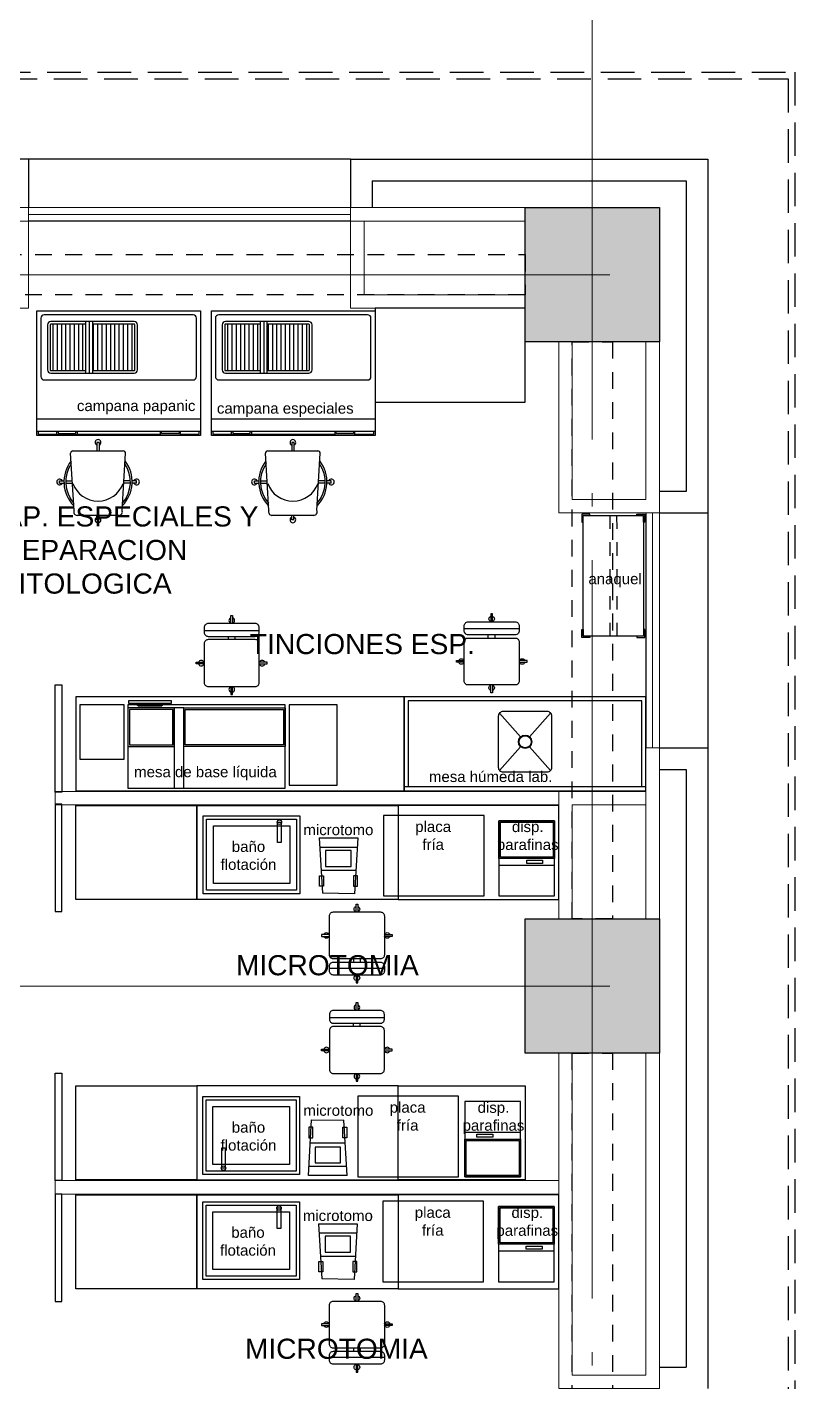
# Model space of a CAD drawing. Header units: metres. Extents: x -22 to 564, y 0 to 143.
# Drawn here: x 333.4 to 339.12, y 46.03 to 56.12 of the extents above; entities that cross this region are included whole.
import ezdxf

# ---------------------------------------------------------------- set-up
doc = ezdxf.new("R2010")
doc.units = ezdxf.units.M
for name, pattern in [('EJES630', [6.3, 5.5, -0.4, 0, -0.4]), ('XREF 3N NEURO-ONCOLOGIA$0$DASHED2', [0.375, 0.25, -0.125]), ('XREF 3N NEURO-ONCOLOGIA$0$HIDDEN2', [0.1875, 0.125, -0.0625]), ('XREF 3N NEURO-ONCOLOGIA$0$PLANTA_BAJA$0$HIDDEN5', [0.07, 0.04, -0.03])]:
    doc.linetypes.add(name, pattern=pattern)
for name, color, linetype, lineweight in [('EJES', 11, 'EJES630', 0), ('XREF 3N NEURO-ONCOLOGIA$0$HERRERIAS', 1, 'Continuous', 18), ('XREF 3N NEURO-ONCOLOGIA$0$MUROS DE TABLAROCA', 150, 'Continuous', 13)]:
    doc.layers.add(name, color=color, linetype=linetype, lineweight=lineweight)
for name, color, linetype in [('TEXTO', 7, 'Continuous'), ('XREF 3N NEURO-ONCOLOGIA$0$-CG-M-WALL', 7, 'Continuous'), ('XREF 3N NEURO-ONCOLOGIA$0$CANCELES', 1, 'Continuous'), ('XREF 3N NEURO-ONCOLOGIA$0$COLUMNAS', 6, 'Continuous'), ('XREF 3N NEURO-ONCOLOGIA$0$CONTRAVENTEOS', 6, 'XREF 3N NEURO-ONCOLOGIA$0$HIDDEN2'), ('XREF 3N NEURO-ONCOLOGIA$0$LAMINA MULTIPERFORADA', 9, 'Continuous'), ('XREF 3N NEURO-ONCOLOGIA$0$MOBILIARIO', 161, 'Continuous'), ('XREF 3N NEURO-ONCOLOGIA$0$MOBILIARIO FIJO', 40, 'Continuous'), ('XREF 3N NEURO-ONCOLOGIA$0$MUROS BAJOS', 2, 'Continuous'), ('XREF 3N NEURO-ONCOLOGIA$0$NOVIDESA', 11, 'Continuous'), ('XREF 3N NEURO-ONCOLOGIA$0$TEXTO', 7, 'Continuous')]:
    doc.layers.add(name, color=color, linetype=linetype)
doc.styles.add('100 SUBTITULOS 30', font='arial.ttf', dxfattribs={"height": 0.3})
doc.styles.add('XREF 3N NEURO-ONCOLOGIA$0$100 SUBTITULOS 30', font='arial.ttf', dxfattribs={"height": 0.3})

# ---------------------------------------------------------------- blocks, each defined once
blk = doc.blocks.new('XREF 3N NEURO-ONCOLOGIA$0$C-1')
at = {"layer": 'XREF 3N NEURO-ONCOLOGIA$0$-CG-M-WALL', "true_color": 0x636466}
h = blk.add_hatch(color=251, dxfattribs=at)
h.dxf.hatch_style = 1
h.paths.add_polyline_path([(-0.5, -0.5), (-0.5, 0.5), (0.5, 0.5), (0.5, -0.5)])
blk.add_lwpolyline([(-0.5, -0.5), (-0.5, 0.5), (0.5, 0.5), (0.5, -0.5)], close=True)
blk = doc.blocks.new('XREF 3N NEURO-ONCOLOGIA$0$A$Cb88c1f8d')
h = blk.add_hatch()
h.set_pattern_fill('LINE', color=256, scale=0.01, angle=-360, style=0)
h.set_pattern_definition([(360, (-9.015125, 11.497153), (4e-17, 0.03175), [])])
h.paths.add_polyline_path([(0.445, -0.366), (0.445, -0.105, 0.414214), (0.44, -0.1), (0.105, -0.1, 0.414214), (0.1, -0.105), (0.1, -0.366)])
h = blk.add_hatch()
h.set_pattern_fill('LINE', color=256, scale=0.01, angle=-360, style=0)
h.set_pattern_definition([(360, (-9.015125, 11.544763), (4e-17, 0.03175), [])])
h.paths.add_polyline_path([(0.1, -0.416), (0.1, -0.725, 0.414214), (0.105, -0.73), (0.44, -0.73, 0.414214), (0.445, -0.725), (0.445, -0.416)])
for p, q in [((0.805, 0), (0.805, -1.219)), ((0.9, -1.219), (0.9, 0)), ((0.465, -0.366), (0.08, -0.366)), ((0.08, -0.391), (0.465, -0.391)), ((0.465, -0.416), (0.08, -0.416))]:
    blk.add_line(p, q)
for points in [[(0, -1.219), (0.93, -1.219), (0.93, 0), (0, 0)], [(0.9, -0.16), (0.915, -0.16), (0.915, -0.29), (0.9, -0.29), (0.9, -0.3), (0.925, -0.3), (0.925, -0.15), (0.9, -0.15)], [(0.9, -1.059), (0.915, -1.059), (0.915, -0.929), (0.9, -0.929), (0.9, -0.919), (0.925, -0.919), (0.925, -1.069), (0.9, -1.069)]]:
    blk.add_lwpolyline(points, close=True)
for points in [[(0.055, -0.03), (0.49, -0.03, -0.414214), (0.515, -0.055), (0.515, -1.164, -0.414214), (0.49, -1.189), (0.055, -1.189, -0.414214), (0.03, -1.164), (0.03, -0.055, -0.414214)], [(0.105, -0.08), (0.44, -0.08, -0.414214), (0.465, -0.105), (0.465, -0.725, -0.414214), (0.44, -0.75), (0.105, -0.75, -0.414214), (0.08, -0.725), (0.08, -0.105, -0.414214)]]:
    blk.add_lwpolyline(points, format="xyb", close=True)
for points in [[(0.1, -0.366), (0.1, -0.105, -0.414214), (0.105, -0.1), (0.44, -0.1, -0.414214), (0.445, -0.105), (0.445, -0.366)], [(0.445, -0.416), (0.445, -0.725, -0.414214), (0.44, -0.73), (0.105, -0.73, -0.414214), (0.1, -0.725), (0.1, -0.416)]]:
    blk.add_lwpolyline(points, format="xyb")
for points in [[(0.9, -0.01), (0.92, -0.01), (0.92, -0.15)], [(0.92, -0.3), (0.92, -0.919)], [(0.92, -1.069), (0.92, -1.209), (0.9, -1.209)]]:
    blk.add_lwpolyline(points)
blk = doc.blocks.new('XREF 3N NEURO-ONCOLOGIA$0$A$C897a81c8')
blk.add_blockref('XREF 3N NEURO-ONCOLOGIA$0$A$Cb88c1f8d', (-0.465, 0.366))
blk = doc.blocks.new('XREF 3N NEURO-ONCOLOGIA$0$SILLA-AG')
at = {"layer": 'XREF 3N NEURO-ONCOLOGIA$0$MOBILIARIO'}
for p, q in [((-0.182, 0.124), (0.182, 0.124)), ((-0.01, 0.163), (0.01, 0.163)), ((-0.01, 0.163), (-0.01, 0.124)), ((0.01, 0.163), (0.01, 0.124)), ((-0.209, 0.081), (-0.239, -0.417)), ((0.209, 0.081), (0.239, -0.417)), ((-0.335, -0.157), (-0.335, -0.177)), ((-0.335, -0.157), (-0.297, -0.157)), ((-0.335, -0.177), (-0.297, -0.177)), ((-0.282, -0.157), (-0.223, -0.157)), ((-0.282, -0.177), (-0.224, -0.177)), ((0.282, -0.157), (0.223, -0.157)), ((0.282, -0.177), (0.224, -0.177)), ((0.335, -0.157), (0.297, -0.157)), ((0.335, -0.177), (0.297, -0.177)), ((0.335, -0.157), (0.335, -0.177)), ((0.219, -0.438), (-0.219, -0.438)), ((-0.01, -0.511), (-0.01, -0.438)), ((0.01, -0.511), (0.01, -0.438)), ((-0.01, -0.511), (0.01, -0.511))]:
    blk.add_line(p, q, dxfattribs=at)
for centre, radius, start, end in [((-0.182, 0.094), 0.03, 90, 205.502), ((0, 0.163), 0.025, 293.5782, 246.4218), ((0.182, 0.094), 0.03, 334.498, 90), ((0, -0.168), 0.297, 135.3951, 217.7376), ((0, -0.168), 0.282, 139.0163, 214.1164), ((0, -0.233), 0.233, 19.7059, 160.2941), ((0, -0.168), 0.297, 322.2624, 44.6049), ((0, -0.168), 0.282, 325.8836, 40.9837), ((-0.335, -0.167), 0.025, 23.5782, 336.4218), ((0.335, -0.167), 0.025, 203.5782, 156.4218), ((-0.219, -0.418), 0.02, 176.5664, 270), ((0.219, -0.418), 0.02, 270, 3.4336), ((0, -0.511), 0.025, 113.5782, 66.4218)]:
    blk.add_arc(centre, radius, start, end, dxfattribs=at)
blk = doc.blocks.new('XREF 3N NEURO-ONCOLOGIA$0$silla')
at = {"layer": 'XREF 3N NEURO-ONCOLOGIA$0$MOBILIARIO'}
for p, q in [((54.259, 36.804), (54.669, 36.804)), ((54.439, 36.736), (54.439, 36.76)), ((54.489, 36.736), (54.489, 36.76))]:
    blk.add_line(p, q, dxfattribs=at)
for points in [[(54.669, 36.826, 0.414214), (54.639, 36.856), (54.289, 36.856, 0.414214), (54.259, 36.826), (54.259, 36.79, 0.414214), (54.289, 36.76), (54.639, 36.76, 0.414214), (54.669, 36.79)], [(54.669, 36.706, 0.414214), (54.639, 36.736), (54.289, 36.736, 0.414214), (54.259, 36.706), (54.259, 36.416, 0.414214), (54.289, 36.386), (54.639, 36.386, 0.414214), (54.669, 36.416)]]:
    blk.add_lwpolyline(points, format="xyb", close=True, dxfattribs=at)
for points in [[(54.458, 36.856), (54.458, 36.915), (54.47, 36.915), (54.47, 36.856)], [(54.259, 36.555), (54.2, 36.555), (54.2, 36.568), (54.259, 36.568)], [(54.669, 36.555), (54.727, 36.555), (54.727, 36.568), (54.669, 36.568)], [(54.458, 36.386), (54.458, 36.328), (54.47, 36.328), (54.47, 36.386)]]:
    blk.add_lwpolyline(points, dxfattribs=at)
for centre, start, end in [((54.464, 36.878), 107.3771, 252.6229), ((54.464, 36.878), 287.378, 72.622), ((54.237, 36.561), 17.378, 162.622), ((54.237, 36.561), 197.3771, 342.6229), ((54.69, 36.561), 17.378, 162.622), ((54.69, 36.561), 197.3771, 342.6229), ((54.464, 36.365), 107.3771, 252.6229), ((54.464, 36.365), 287.378, 72.622)]:
    blk.add_arc(centre, 0.0207, start, end, dxfattribs=at)
blk = doc.blocks.new('XREF 3N NEURO-ONCOLOGIA$0$MICROTOMO')
for p, q in [((0, 0.144), (0.412, 0.12)), ((0.068, 0.14), (0.068, -0.14)), ((0.241, 0.13), (0.241, -0.13)), ((0.415, -0.12), (0.412, 0.12)), ((0, -0.144), (0.415, -0.12))]:
    blk.add_line(p, q)
blk.add_lwpolyline([(0, 0.144), (0, -0.144)])
for points in [[(0.281, 0.112), (0.36, 0.112), (0.36, 0.142), (0.281, 0.142)], [(0.094, 0.096), (0.212, 0.096), (0.212, -0.094), (0.094, -0.094)], [(0.281, -0.112), (0.36, -0.112), (0.36, -0.141), (0.281, -0.141)]]:
    blk.add_lwpolyline(points, close=True)
blk = doc.blocks.new('XREF 3N NEURO-ONCOLOGIA$0$SISTEMA COMPLETO DE CITOLOGIA EN BASE LIQUIDA')
for points in [[(0.622, 0.614), (0.622, 0.944), (0.216, 0.944), (0.216, 0.614)], [(0, 0.585), (0, -0.585), (0.622, -0.585), (0.622, 0.585)], [(0.311, 0.24), (0.598, 0.24), (0.598, 0.585), (0.311, 0.585)], [(0.323, 0.252), (0.587, 0.252), (0.587, 0.573), (0.323, 0.573)], [(0.598, 0.24), (0, 0.24), (0, 0.17), (0.598, 0.17)], [(0.311, 0.17), (0.598, 0.17), (0.598, -0.585), (0.311, -0.585)], [(0.323, 0.158), (0.587, 0.158), (0.587, -0.573), (0.323, -0.573)], [(0.622, -0.972), (0.622, -0.616), (0.022, -0.616), (0.022, -0.972)]]:
    blk.add_lwpolyline(points, close=True)
at = {"extrusion": (-1.12301e-09, 2.24135e-20, 1), "elevation": 0}
for points in [[(0.612, 0.507), (0.63, 0.531), (0.63, 0.312), (0.612, 0.336)], [(0.63, 0.579), (0.654, 0.579), (0.654, 0.264), (0.63, 0.264)]]:
    blk.add_lwpolyline(points, close=True, dxfattribs=at)
blk = doc.blocks.new('XREF 3N NEURO-ONCOLOGIA$0$MESA HUMEDA PARA PATOLOGIA')
for p, q in [((0.03, -0.9), (0.03, 0.9)), ((0.32763, 0.033218), (0.150862, 0.190345)), ((0.40237, 0.033218), (0.579138, 0.190345)), ((0.150862, -0.190345), (0.32763, -0.033218)), ((0.579138, -0.190345), (0.40237, -0.033218))]:
    blk.add_line(p, q)
at = {"flags": 128}
blk.add_lwpolyline([(0, 0.9), (0, -0.9), (0.7, -0.9), (0.7, 0.9)], close=True, dxfattribs=at)
blk.add_lwpolyline([(0.03, -0.87), (0.67, -0.87), (0.67, 0.87), (0.03, 0.87)], dxfattribs=at)
blk.add_lwpolyline([(0.59, 0.165, 0.198905708), (0.579749, 0.189749, 0.198893675), (0.555, 0.2), (0.175, 0.2, 0.198905708), (0.150251, 0.189749, 0.198893675), (0.14, 0.165), (0.14, -0.165, 0.198905708), (0.150251, -0.189749, 0.198893675), (0.175, -0.2), (0.555, -0.2, 0.198905708), (0.579749, -0.189749, 0.198893675), (0.59, -0.165)], format="xyb", close=True, dxfattribs=at)
for radius in [0.05, 0.045]:
    blk.add_circle((0.365, 0), radius)
blk = doc.blocks.new('XREF 3N NEURO-ONCOLOGIA$0$PLANTA_BAJA$0$511-A7E')
at = {"linetype": 'XREF 3N NEURO-ONCOLOGIA$0$PLANTA_BAJA$0$HIDDEN5'}
for p, q in [((0.01, -0.21), (0.91, -0.21)), ((0.01, -0.26), (0.91, -0.26))]:
    blk.add_line(p, q, dxfattribs=at)
for points in [[(0.01, -0.01), (0.01, -0.06), (0, -0.06), (0, 0), (0.06, 0), (0.06, -0.01)], [(0.91, -0.01), (0.91, -0.46), (0.01, -0.46), (0.01, -0.01)], [(0.91, -0.01), (0.91, -0.06), (0.92, -0.06), (0.92, 0), (0.86, 0), (0.86, -0.01)], [(0.01, -0.46), (0.01, -0.41), (0, -0.41), (0, -0.47), (0.06, -0.47), (0.06, -0.46)], [(0.91, -0.46), (0.91, -0.41), (0.92, -0.41), (0.92, -0.47), (0.86, -0.47), (0.86, -0.46)]]:
    blk.add_lwpolyline(points, close=True)
blk = doc.blocks.new('XREF 3N NEURO-ONCOLOGIA$0$A$C8336e22b')
at = {"layer": 'XREF 3N NEURO-ONCOLOGIA$0$MOBILIARIO', "xscale": -1, "rotation": 89.99981876499156}
blk.add_blockref('XREF 3N NEURO-ONCOLOGIA$0$PLANTA_BAJA$0$511-A7E', (-0.46, 0.46), dxfattribs=at)
blk = doc.blocks.new('XREF 3N NEURO-ONCOLOGIA$0$DISPENSADOR DE PARAFINAS')
blk.add_line((0.332, 0.207), (0.332, -0.208))
for points in [[(0, 0.207), (0, -0.208), (0.56, -0.208), (0.56, 0.207)], [(0, 0.207), (0.28, 0.207), (0.28, -0.208), (0, -0.208)], [(0.01, 0.197), (0.27, 0.197), (0.27, -0.197), (0.01, -0.197)], [(0.294, 0.117), (0.318, 0.117), (0.318, -0.001), (0.294, -0.001)]]:
    blk.add_lwpolyline(points, close=True)
blk = doc.blocks.new('XREF 3N NEURO-ONCOLOGIA$0$BAÑO DE FLOTACION')
for points in [[(-0.36, 0), (0.36, 0), (0.36, -0.58), (-0.36, -0.58)], [(-0.335, -0.025), (0.335, -0.025), (0.335, -0.555), (-0.335, -0.555)], [(-0.285, -0.075), (0.285, -0.075), (0.285, -0.505), (-0.285, -0.505)], [(0.193, -0.047), (0.22, -0.047), (0.22, -0.199), (0.193, -0.199)]]:
    blk.add_lwpolyline(points, close=True)
blk.add_circle((0.207, -0.047), 0.0167)
blk = doc.blocks.new('XREF 3N NEURO-ONCOLOGIA')
at = {"layer": 'XREF 3N NEURO-ONCOLOGIA$0$CANCELES', "elevation": 0}
for points in [[(14.358, 3.62), (14.358, 3.57), (15.158, 3.57), (15.158, 3.62)], [(16.058, 3.62), (16.058, 3.57), (15.258, 3.57), (15.258, 3.62)], [(17.263, 3.62), (17.263, 3.57), (18.063, 3.57), (18.063, 3.62)], [(18.952, 3.62), (18.952, 3.57), (18.152, 3.57), (18.152, 3.62)]]:
    blk.add_lwpolyline(points, close=True, dxfattribs=at)
at = {"layer": 'XREF 3N NEURO-ONCOLOGIA$0$CONTRAVENTEOS', "color": 3, "elevation": 0}
blk.add_lwpolyline([(22.158, 5.12), (22.158, 0.12), (21.858, 0.12), (21.858, 5.12)], close=True, dxfattribs=at)
at = {"layer": 'XREF 3N NEURO-ONCOLOGIA$0$CONTRAVENTEOS', "elevation": 0}
for points in [[(9.108, -0.23), (16.208, -0.23), (16.208, -0.53), (9.108, -0.53)], [(17.208, -0.23), (21.508, -0.23), (21.508, -0.53), (17.208, -0.53)]]:
    blk.add_lwpolyline(points, close=True, dxfattribs=at)
at = {"layer": 'XREF 3N NEURO-ONCOLOGIA$0$HERRERIAS'}
for p, q in [((22.458, 1.42, 0), (22.458, 3.82, 0)), ((22.508, 1.42, 0), (22.508, 3.82, 0)), ((20.234, -0.83, 0), (18.482, -0.83, 0)), ((20.234, -0.88, 0), (18.482, -0.88, 0))]:
    blk.add_line(p, q, dxfattribs=at)
at = {"layer": 'XREF 3N NEURO-ONCOLOGIA$0$LAMINA MULTIPERFORADA', "linetype": 'XREF 3N NEURO-ONCOLOGIA$0$DASHED2', "elevation": 0}
for points in [[(0.448, 53.35), (18.22, 53.35), (18.22, 27.68), (23.518, 27.68), (23.518, -1.89), (0.448, -1.89)], [(0.498, 53.3), (18.17, 53.3), (18.17, 27.63), (23.468, 27.63), (23.468, -1.84), (0.498, -1.84)]]:
    blk.add_lwpolyline(points, close=True, dxfattribs=at)
at = {"layer": 'XREF 3N NEURO-ONCOLOGIA$0$MOBILIARIO', "elevation": 0}
for points in [[(14.452, 3.466), (15.152, 3.466), (15.152, 2.566), (14.452, 2.566)], [(15.264, 3.466), (15.964, 3.466), (15.964, 2.566), (15.264, 2.566)], [(17.352, 3.466), (18.052, 3.466), (18.052, 2.566), (17.352, 2.566)], [(18.163, 1.02), (18.863, 1.02), (18.863, 3.466), (18.163, 3.466)], [(15.152, 1.066), (14.452, 1.066), (14.452, 2.566), (15.152, 2.566)], [(15.264, 1.066), (15.964, 1.066), (15.964, 2.566), (15.264, 2.566)], [(18.052, 1.066), (17.352, 1.066), (17.352, 2.566), (18.052, 2.566)], [(21.758, 1.238), (21.058, 1.238), (21.058, 0.12), (21.758, 0.12)], [(15.152, 1.066), (14.452, 1.066), (14.452, -0.13), (15.152, -0.13)], [(15.264, 1.066), (15.964, 1.066), (15.964, 0.12), (15.264, 0.12)], [(18.052, 1.066), (17.352, 1.066), (17.352, -0.13), (18.052, -0.13)]]:
    blk.add_lwpolyline(points, close=True, dxfattribs=at)
at = {"layer": 'XREF 3N NEURO-ONCOLOGIA$0$MOBILIARIO FIJO', "elevation": 0}
for points in [[(15.287, 1.366), (15.287, 0.616), (15.887, 0.616), (15.887, 1.366)], [(14.504, 1.179), (14.504, 0.429), (15.104, 0.429), (15.104, 1.179)], [(17.379, 1.176), (17.379, 0.426), (17.979, 0.426), (17.979, 1.176)]]:
    blk.add_lwpolyline(points, close=True, dxfattribs=at)
at = {"layer": 'XREF 3N NEURO-ONCOLOGIA$0$MUROS BAJOS'}
for p, q in [((22.408, 1.42), (22.408, 3.82)), ((22.868, 1.42), (22.868, 3.82)), ((20.234, -0.78), (18.482, -0.78)), ((20.234, -1.24), (18.482, -1.24))]:
    blk.add_line(p, q, dxfattribs=at)
at = {"layer": 'XREF 3N NEURO-ONCOLOGIA$0$MUROS DE TABLAROCA'}
for p, q in [((15.158, -0.13, 0), (15.158, 3.62, 0)), ((15.158, 3.62, 0), (15.258, 3.62, 0)), ((15.258, -0.13, 0), (15.258, 3.62, 0)), ((18.158, 3.62, 0), (18.058, 3.62, 0)), ((18.058, 3.62, 0), (18.058, -0.13, 0)), ((18.158, 3.62, 0), (18.158, -0.23, 0)), ((22.408, 1.42), (22.508, 1.42)), ((17.208, -0.23, 0), (18.058, -0.23, 0)), ((18.058, -0.23, 0), (18.058, -0.78, 0)), ((18.382, -0.78), (17.208, -0.78))]:
    blk.add_line(p, q, dxfattribs=at)
at = {"layer": 'XREF 3N NEURO-ONCOLOGIA$0$MUROS DE TABLAROCA', "elevation": 0}
for points in [[(21.758, 5.12), (21.758, 3.82), (22.408, 3.82)], [(21.758, 0.12), (21.758, 1.42), (22.408, 1.42)], [(21.858, 0.12), (21.858, 1.32), (22.408, 1.32)], [(17.208, -0.13), (18.158, -0.13), (18.158, -0.78)]]:
    blk.add_lwpolyline(points, dxfattribs=at)
at = {"layer": 'XREF 3N NEURO-ONCOLOGIA$0$MUROS DE TABLAROCA'}
blk.add_lwpolyline([(22.508, 5.12), (22.408, 5.12), (22.408, 3.82), (22.508, 3.82)], close=True, dxfattribs=at)
for points in [[(22.508, 1.42), (22.508, 1.42), (22.508, 0.12), (22.408, 0.12), (22.408, 1.42)], [(16.208, -0.13), (13.708, -0.13), (13.708, -0.88), (16.208, -0.88)], [(21.508, -0.13), (20.234, -0.13), (20.234, -0.88), (21.508, -0.88)], [(16.208, -0.23), (13.808, -0.23), (13.808, -0.78), (16.208, -0.78)], [(21.508, -0.23), (20.334, -0.23), (20.334, -0.78), (21.508, -0.78)], [(17.208, -0.78), (18.482, -0.78), (18.482, -0.88), (17.208, -0.88)]]:
    blk.add_lwpolyline(points, dxfattribs=at)
at = {"layer": 'XREF 3N NEURO-ONCOLOGIA$0$NOVIDESA'}
for p, q in [((22.868, 3.82), (22.508, 3.82)), ((22.868, 1.42), (22.508, 1.42)), ((22.708, 1.26), (22.508, 1.26)), ((13.868, -0.88), (13.868, -1.08)), ((18.482, -0.88), (18.482, -1.24)), ((20.234, -0.88), (20.234, -1.24))]:
    blk.add_line(p, q, dxfattribs=at)
for points in [[(22.868, 3.82), (22.868, 7.42)], [(22.868, 1.42), (22.868, -1.24)], [(22.708, 1.26), (22.708, -1.08)], [(18.322, -0.88), (18.322, -1.08), (13.868, -1.08)], [(22.708, -1.08), (20.394, -1.08), (20.394, -0.88)], [(18.482, -1.24), (13.708, -1.24)], [(22.868, -1.24), (20.234, -1.24)]]:
    blk.add_lwpolyline(points, dxfattribs=at)
at = {"layer": 'XREF 3N NEURO-ONCOLOGIA$0$COLUMNAS'}
for p in [(16.708, -0.38, 0), (22.008, -0.38, 0)]:
    blk.add_blockref('XREF 3N NEURO-ONCOLOGIA$0$C-1', p, dxfattribs=at)
at = {"layer": 'XREF 3N NEURO-ONCOLOGIA$0$MOBILIARIO', "xscale": 0.8550000000000183, "yscale": 0.8550000000000183, "zscale": 0.8550000000000183, "rotation": 89.99985060119135}
for p in [(20.321, 3.301, 0), (20.321, 1.85, 0)]:
    blk.add_blockref('XREF 3N NEURO-ONCOLOGIA$0$SILLA-AG', p, dxfattribs=at)
at = {"layer": 'XREF 3N NEURO-ONCOLOGIA$0$MOBILIARIO', "rotation": 270}
for p in [(-17.447, 56.769, 0), (-20.33, 55.837, 0)]:
    blk.add_blockref('XREF 3N NEURO-ONCOLOGIA$0$silla', p, dxfattribs=at)
at = {"layer": 'XREF 3N NEURO-ONCOLOGIA$0$MOBILIARIO', "xscale": -1}
for name, p, rotation in [('XREF 3N NEURO-ONCOLOGIA$0$silla', (50.746, 55.837, 0), 90), ('XREF 3N NEURO-ONCOLOGIA$0$silla', (53.646, 55.837, 0), 90), ('XREF 3N NEURO-ONCOLOGIA$0$silla', (-17.435, -54.095, 0), 270), ('XREF 3N NEURO-ONCOLOGIA$0$A$C8336e22b', (19.764, -0.312), 270)]:
    blk.add_blockref(name, p, dxfattribs=dict(at, rotation=rotation))
at = {"layer": 'XREF 3N NEURO-ONCOLOGIA$0$MOBILIARIO FIJO', "xscale": -1}
for name, p in [('XREF 3N NEURO-ONCOLOGIA$0$A$C897a81c8', (21.274, 3.391, 0)), ('XREF 3N NEURO-ONCOLOGIA$0$A$C897a81c8', (21.274, 2.091, 0)), ('XREF 3N NEURO-ONCOLOGIA$0$MICROTOMO', (14.937, 1.514, 0)), ('XREF 3N NEURO-ONCOLOGIA$0$MICROTOMO', (17.811, 1.51, 0))]:
    blk.add_blockref(name, p, dxfattribs=at)
at = {"layer": 'XREF 3N NEURO-ONCOLOGIA$0$MOBILIARIO FIJO'}
for name, p in [('XREF 3N NEURO-ONCOLOGIA$0$SISTEMA COMPLETO DE CITOLOGIA EN BASE LIQUIDA', (18.182, 2.493, 0)), ('XREF 3N NEURO-ONCOLOGIA$0$MESA HUMEDA PARA PATOLOGIA', (18.163, 0.12, 0)), ('XREF 3N NEURO-ONCOLOGIA$0$DISPENSADOR DE PARAFINAS', (15.287, 0.362, 0))]:
    blk.add_blockref(name, p, dxfattribs=at)
for name, p, rotation in [('XREF 3N NEURO-ONCOLOGIA$0$BAÑO DE FLOTACION', (15.101, 2.16, 0), 270), ('XREF 3N NEURO-ONCOLOGIA$0$BAÑO DE FLOTACION', (15.304, 2.16, 0), 89.99999999999999), ('XREF 3N NEURO-ONCOLOGIA$0$BAÑO DE FLOTACION', (17.976, 2.157, 0), 270), ('XREF 3N NEURO-ONCOLOGIA$0$DISPENSADOR DE PARAFINAS', (15.064, 0.11, 0), 180), ('XREF 3N NEURO-ONCOLOGIA$0$DISPENSADOR DE PARAFINAS', (17.939, 0.107, 0), 180)]:
    blk.add_blockref(name, p, dxfattribs=dict(at, rotation=rotation))
at = {"layer": 'XREF 3N NEURO-ONCOLOGIA$0$MOBILIARIO FIJO', "xscale": -1, "rotation": 180}
blk.add_blockref('XREF 3N NEURO-ONCOLOGIA$0$MICROTOMO', (15.296, 1.59, 0), dxfattribs=at)
at = {"layer": 'XREF 3N NEURO-ONCOLOGIA$0$TEXTO', "char_height": 0.08, "rotation": 270, "style": 'XREF 3N NEURO-ONCOLOGIA$0$100 SUBTITULOS 30'}
for s, insert, width, attachment_point in [('campana papanic', (21.072, 2.576, 0), 1.12876, 3), ('mesa de base líquida', (18.344, 1.97, 0), 1.12876, 3), ('\\pxqc;baño flotación', (14.912, 1.874, 0), 0.62071, 3), ('\\pxqc;baño flotación', (15.695, 1.87, 0), 0.62071, 3), ('\\pxqc;baño flotación', (17.787, 1.87, 0), 0.62071, 3), ('campana especiales', (21.053, 1.397, 0), 1.12876, 3), ('microtomo', (15.037, 1.254, 0), 0.58084, 3), ('microtomo', (15.821, 1.25, 0), 0.58084, 3), ('microtomo', (17.912, 1.25, 0), 0.58084, 3), ('\\pxqc;placa fría', (15.844, 0.808, 0), 0.37388, 3), ('\\pxqc;placa fría', (15.061, 0.621, 0), 0.37388, 3), ('\\pxqc;placa fría', (17.936, 0.618, 0), 0.37388, 3), ('mesa húmeda lab.', (18.308, -0.083, 0), 1.12876, 3), ('\\pxqc;disp.\\Pparafinas', (15.843, 0.646, 0), 0.58084, 1), ('\\pxqc;disp.\\Pparafinas', (15.06, 0.394, 0), 0.58084, 1), ('\\pxqc;disp.\\Pparafinas', (17.935, 0.391, 0), 0.58084, 1), ('\\pxqc;anaquel', (19.678, -0.235, 0), 0.63082, 7)]:
    blk.add_mtext(s, dxfattribs=dict(at, insert=insert, width=width, attachment_point=attachment_point))

msp = doc.modelspace()

# ---------------------------------------------------------------- block references
at = {"rotation": 90}
msp.add_blockref('XREF 3N NEURO-ONCOLOGIA', (337.229, 32.267), dxfattribs=at)

# ---------------------------------------------------------------- next in the draw order: linework, layer by layer
at = {"layer": 'EJES'}
for p, q in [((337.608, 58.547), (337.608, 33.163)), ((281.041, 54.275), (337.818, 54.275)), ((281.041, 48.975), (337.818, 48.975))]:
    msp.add_line(p, q, dxfattribs=at)

# ---------------------------------------------------------------- next in the draw order: texts
at = {"layer": 'TEXTO', "char_height": 0.15, "attachment_point": 2, "style": '100 SUBTITULOS 30'}
for s, insert, width in [('\\pxqc;H&E, PAP. ESPECIALES Y PREPARACION CITOLOGICA', (333.83, 52.549, 0), 2.66833), ('TINCIONES ESP.', (335.897, 51.598), 1.70584), ('MICROTOMIA', (335.636, 49.205), 2.24127), ('MICROTOMIA', (335.703, 46.347), 2.24127)]:
    msp.add_mtext(s, dxfattribs=dict(at, insert=insert, width=width))

doc.saveas('drawing.dxf')
